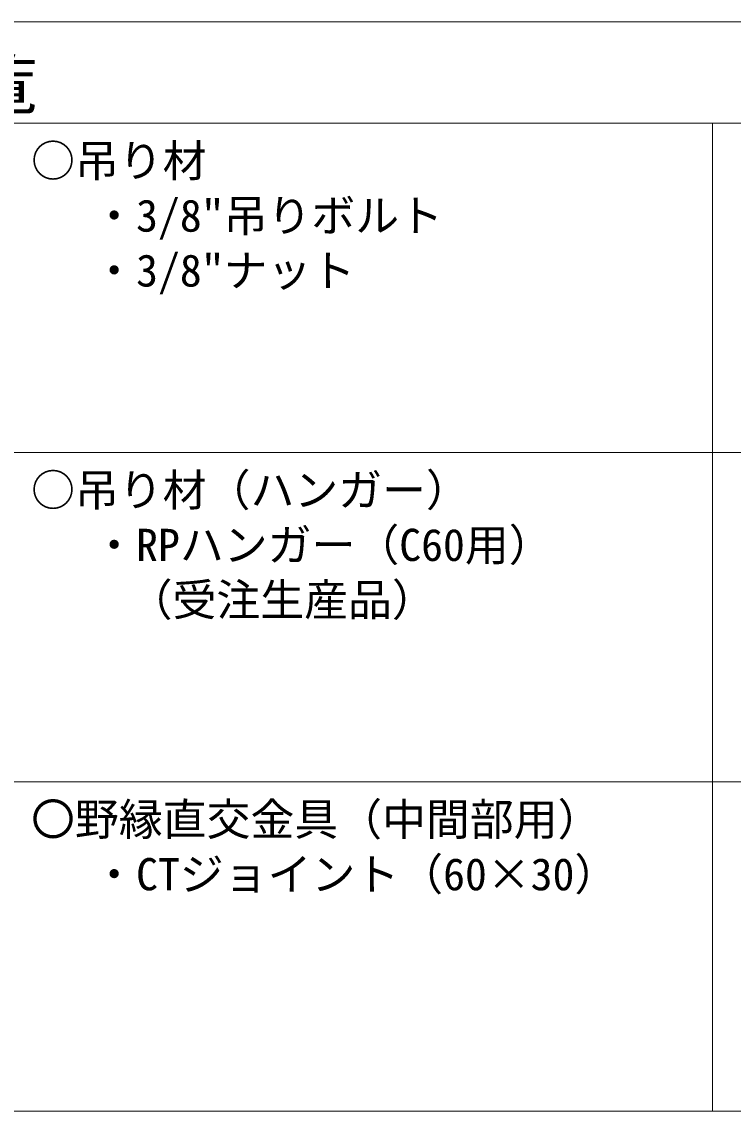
# Model space of a CAD drawing. Units: millimetres on the paper, enlarged 60 times, with parts at other scales. Extents: x -11700 to 11700, y -8403 to 7628.
# Drawn here: x -10511 to -8566, y 4650 to 7628 of the extents above; entities that cross this region are included whole.
import ezdxf
from ezdxf.enums import TextEntityAlignment as Align

# ---------------------------------------------------------------- set-up
doc = ezdxf.new("R2010")
doc.units = ezdxf.units.MM
doc.header["$LTSCALE"] = 60
doc.layers.add('1-6_文字', color=4, linetype='Continuous')
for name, color, linetype, lineweight in [('F-2_野縁受け', 3, 'Continuous', 18), ('F-3_野縁', 7, 'Continuous', 18), ('F-6_文字', 7, 'Continuous', 18)]:
    doc.layers.add(name, color=color, linetype=linetype, lineweight=lineweight)
doc.styles.add('ＭＳ ゴシック', font='')
doc.styles.get('ＭＳ ゴシック').set_extended_font_data('MS Gothic')

msp = doc.modelspace()

# ---------------------------------------------------------------- linework, layer by layer
at = {"layer": 'F-2_野縁受け'}
for p, q in [((-11457.26, 7350.38), (-117.26, 7350.38)), ((-8622.26, 7350.38), (-8622.26, 4650.38)), ((-11457.26, 6450.38), (-117.26, 6450.38)), ((-11457.26, 5550.38), (-117.26, 5550.38)), ((-11457.26, 4650.38), (-117.26, 4650.38))]:
    msp.add_line(p, q, dxfattribs=at)
at = {"layer": 'F-3_野縁', "color": 3}
msp.add_line((-11700, 7627.73), (11700, 7627.73), dxfattribs=at)

# ---------------------------------------------------------------- texts
at = {"layer": '1-6_文字', "color": 7, "style": 'ＭＳ ゴシック'}
for s, p in [('○吊り材', (-10486.02, 7177.73)), ('○吊り材（ハンガー）', (-10486.02, 6277.73)), ('〇野縁直交金具（中間部用）', (-10486.02, 5377.73))]:
    msp.add_text(s, height=87.98, dxfattribs=at).set_placement(p, align=Align.BOTTOM_LEFT)
at = {"layer": '1-6_文字', "style": 'ＭＳ ゴシック'}
for s, p in [('・3/8"吊りボルト', (-10318.83, 7027.73)), ('・3/8"ナット', (-10318.83, 6877.73)), ('・RPハンガー（C60用）', (-10318.83, 6127.73)), ('（受注生産品）', (-10219.21, 5977.73)), ('・CTジョイント（60×30）', (-10318.83, 5227.73))]:
    msp.add_text(s, height=87.98, dxfattribs=at).set_placement(p, align=Align.BOTTOM_LEFT)
at = {"layer": 'F-6_文字', "style": 'ＭＳ ゴシック', "width": 1.1}
msp.add_text('□部材一覧', height=132, dxfattribs=at).set_placement((-11457.26, 7350.38), align=Align.BOTTOM_LEFT)

doc.saveas('drawing.dxf')
